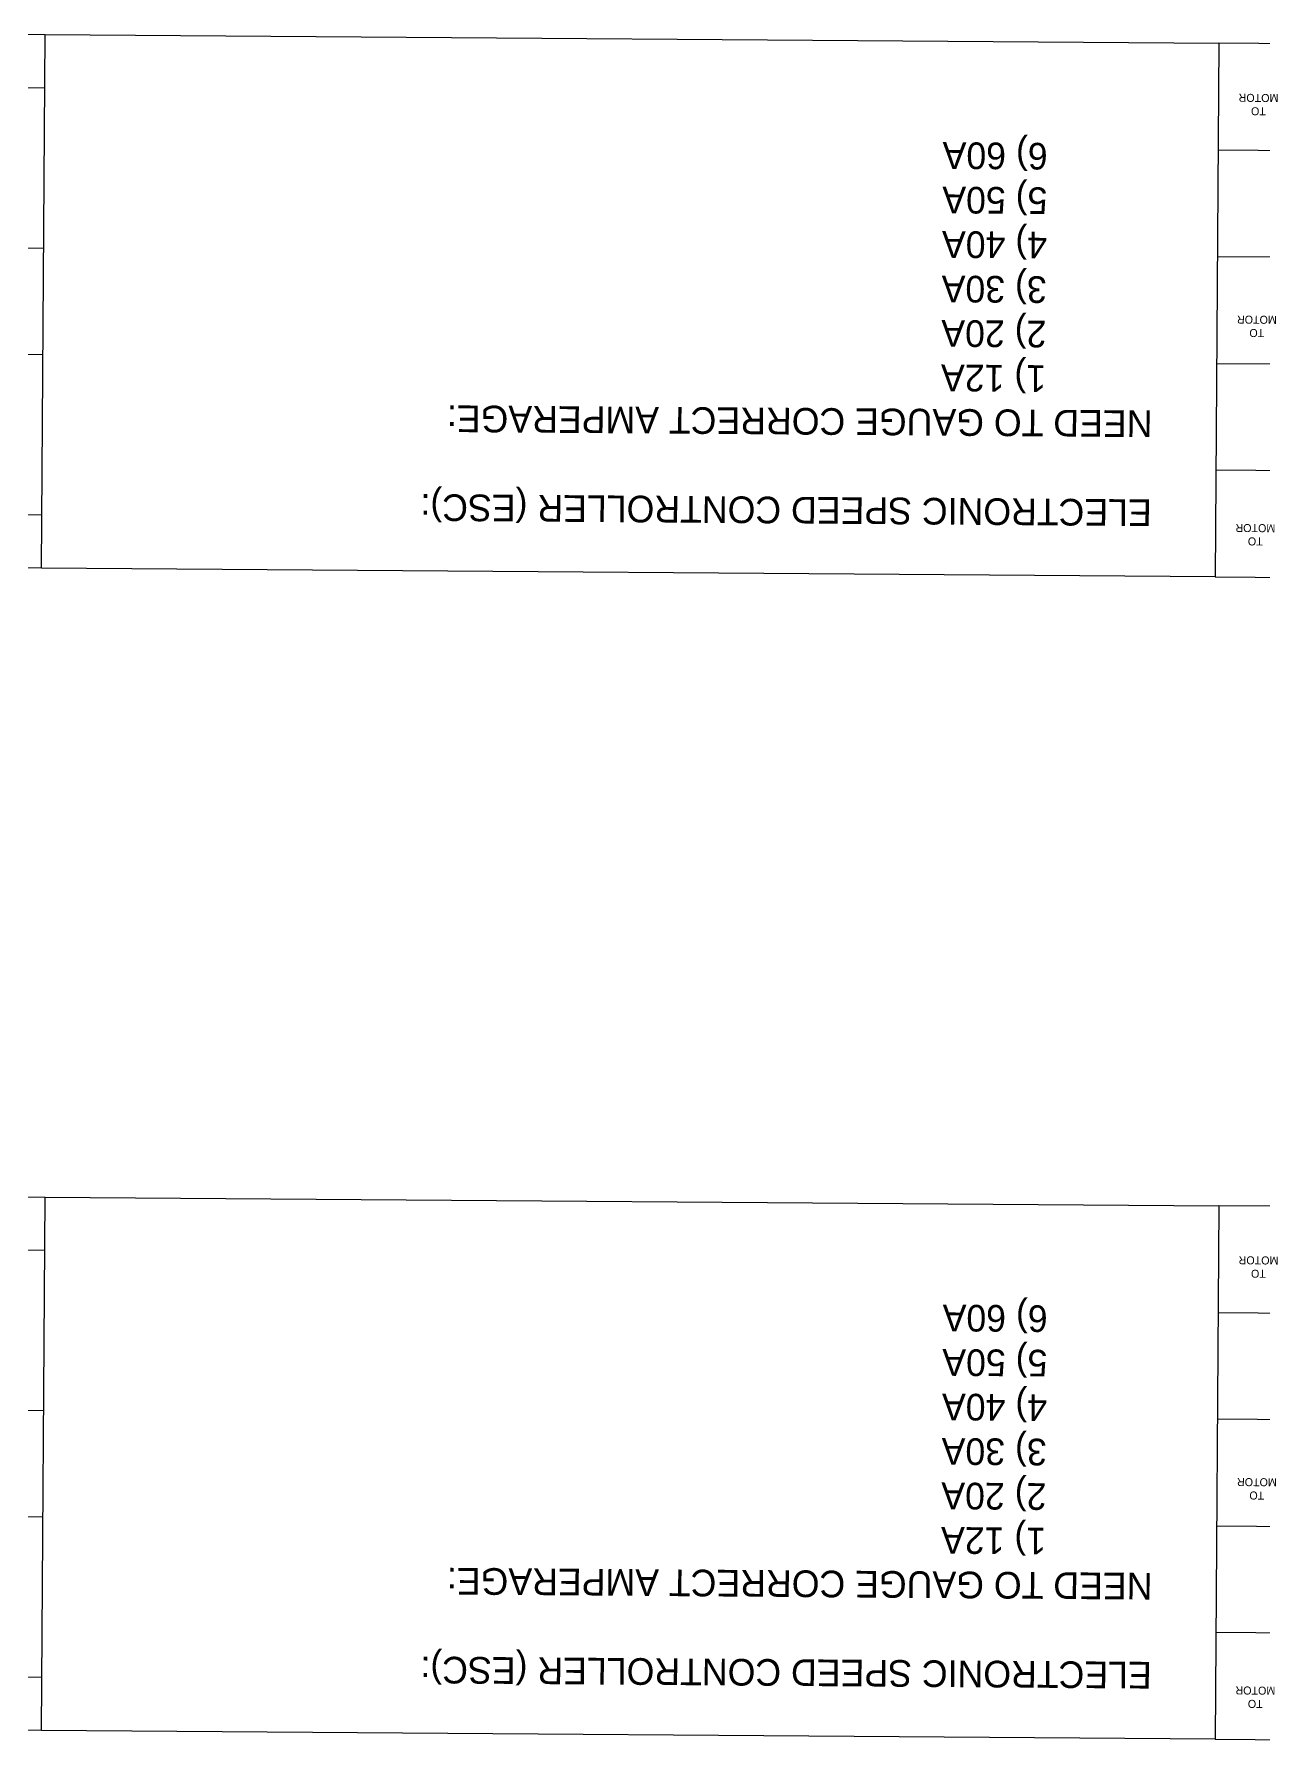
# Model space of a CAD drawing. Header units: inches. Extents: x 2.8 to 66.4, y 0.4 to 33.8.
# Drawn here: x 53.699 to 56.492, y 19.538 to 23.411 of the extents above; entities that cross this region are included whole.
import ezdxf

# ---------------------------------------------------------------- set-up
doc = ezdxf.new("R2010")
doc.units = ezdxf.units.IN
doc.header["$MEASUREMENT"] = 0

# ---------------------------------------------------------------- blocks, each defined once
blk = doc.blocks.new('ESC')
for p, q in [((1.38, 29.999), (-0.12, 29.999)), ((-0.12, 29.999), (-0.12, 27.999)), ((23.38, 29.999), (24.88, 29.999)), ((24.88, 29.999), (24.88, 28.999)), ((23.827, 29.49), (24.502, 29.49)), ((24.88, 28.999), (23.38, 28.999)), ((-0.12, 27.999), (1.38, 27.999)), ((1.38, 25.999), (-0.12, 25.999)), ((-0.12, 25.999), (-0.12, 23.999)), ((23.38, 25.999), (24.88, 25.999)), ((24.88, 25.999), (24.88, 23.999)), ((-0.12, 23.999), (1.38, 23.999)), ((24.88, 23.999), (23.38, 23.999)), ((1.38, 21.999), (-0.12, 21.999)), ((-0.12, 21.999), (-0.12, 19.999)), ((23.38, 20.999), (24.88, 20.999)), ((24.13, 20.815), (24.13, 20.14)), ((24.88, 20.999), (24.88, 19.999)), ((23.793, 20.477), (24.468, 20.477)), ((-0.12, 19.999), (1.38, 19.999)), ((24.88, 19.999), (23.38, 19.999))]:
    blk.add_line(p, q)
blk.add_lwpolyline([(1.38, 29.999), (23.38, 29.999), (23.38, 19.999), (1.38, 19.999)], close=True)
at = {"attachment_point": 1}
for s, width, insert, char_height in [('\\pxqc;TO^JMOTOR', 1.5, (-0.12, 29.406), 0.15), ('ELECTRONIC SPEED CONTROLLER (ESC):^J^JNEED TO GAUGE CORRECT AMPERAGE:^J^I1) 12A\\P^I2) 20A\\P^I3) 30A\\P^I4) 40A\\P^I5) 50A\\P^I6) 60A', 22, (2.574, 29.058), 0.5), ('\\pxqc;TO^JMOTOR', 1.5, (-0.12, 25.5), 0.15), ('\\pxqc;TO^JFlight^JController', 1.5, (23.374, 25.485), 0.15), ('\\pxqc;TO^JMOTOR', 1.5, (-0.12, 21.343), 0.15)]:
    blk.add_mtext_dynamic_manual_height_columns(s, width=width, gutter_width=1, heights=[0], dxfattribs=dict(at, insert=insert, char_height=char_height))

msp = doc.modelspace()

# ---------------------------------------------------------------- block references
at = {"xscale": 0.1211587429314302, "yscale": 0.1211587429314302, "zscale": 0.1211587429314302, "rotation": 179.5793586933975}
for p in [(56.5747, 25.8121, -0.0008), (56.5747, 23.1723, -0.0008)]:
    msp.add_blockref('ESC', p, dxfattribs=at)

doc.saveas('drawing.dxf')
